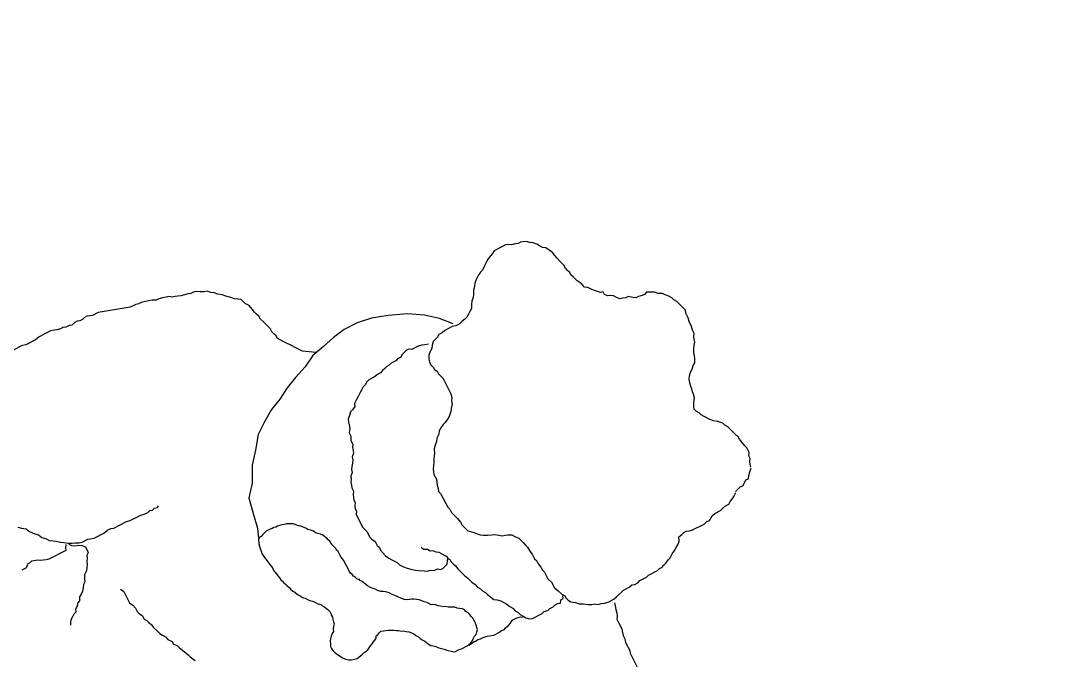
# Model space of a CAD drawing. Header units: millimetres. Extents: x 8159 to 14952, y 6817 to 11888.
# Drawn here: x 8807.8 to 8888, y 8159.8 to 8208.8 of the extents above; entities that cross this region are included whole.
import ezdxf

# ---------------------------------------------------------------- set-up
doc = ezdxf.new("R2010")
doc.units = ezdxf.units.MM
doc.header["$LTSCALE"] = 5
for name, color, linetype, lineweight in [('3-YANGIN-DOLABI', 7, 'Continuous', 0), ('anted', 10, 'Continuous', 0), ('FIBROBETON', 1, 'Continuous', 18), ('SİYAH', 253, 'Continuous', 5), ('YAZI', 250, 'Continuous', 30)]:
    doc.layers.add(name, color=color, linetype=linetype, lineweight=lineweight)
doc.layers.add('600-User-2D', color=7, linetype='Continuous')

# ---------------------------------------------------------------- blocks, each defined once
blk = doc.blocks.new('A$C23C11219')
at = {"layer": 'FIBROBETON'}
blk.add_lwpolyline([(4170.991, 707.809), (4330.647, -537.528, 0.079118), (6057.442, 175.691), (5734.15, 708.989, 0.288304), (5090.273, 1000.528, -0.032207)], format="xyb", close=True, dxfattribs=at)
blk = doc.blocks.new('CUOCO')
at = {"layer": '600-User-2D'}
for p, q in [((2.322, 47.349), (2.094, 47.135)), ((2.592, 47.474), (2.322, 47.349)), ((2.819, 47.688), (2.592, 47.474)), ((3.065, 47.746), (2.819, 47.688)), ((3.334, 47.871), (3.065, 47.746)), ((3.579, 47.929), (3.334, 47.871)), ((3.8, 47.923), (3.579, 47.929)), ((4.045, 47.981), (3.8, 47.923)), ((4.267, 47.974), (4.045, 47.981)), ((4.488, 47.968), (4.267, 47.974)), ((4.709, 47.961), (4.488, 47.968)), ((4.93, 47.954), (4.709, 47.961)), ((4.995, 47.93), (4.93, 47.954)), ((5.168, 47.792), (4.995, 47.93)), ((5.562, 47.647), (5.168, 47.792)), ((5.8, 47.484), (5.562, 47.647)), ((6.194, 47.339), (5.8, 47.484)), ((6.433, 47.177), (6.194, 47.339)), ((1.787, 46.503), (1.625, 46.265)), ((1.86, 46.7), (1.787, 46.503)), ((1.866, 46.921), (1.86, 46.7)), ((2.094, 47.135), (1.866, 46.921)), ((6.695, 47.08), (6.433, 47.177)), ((6.844, 46.877), (6.695, 47.08)), ((7.017, 46.739), (6.844, 46.877)), ((7.189, 46.601), (7.017, 46.739)), ((7.338, 46.397), (7.189, 46.601)), ((1.055, 45.73), (0.983, 45.533)), ((1.349, 45.92), (1.055, 45.73)), ((1.552, 46.068), (1.349, 45.92)), ((1.625, 46.265), (1.552, 46.068)), ((7.487, 46.193), (7.338, 46.397)), ((7.701, 45.965), (7.487, 46.193)), ((7.874, 45.827), (7.701, 45.965)), ((8.046, 45.689), (7.874, 45.827)), ((0.192, 45.005), (-0.012, 44.856)), ((0.437, 45.063), (0.192, 45.005)), ((0.707, 45.188), (0.437, 45.063)), ((0.845, 45.36), (0.707, 45.188)), ((0.983, 45.533), (0.845, 45.36)), ((8.261, 45.461), (8.046, 45.689)), ((8.319, 45.216), (8.261, 45.461)), ((8.444, 44.947), (8.319, 45.216)), ((8.503, 44.702), (8.444, 44.947)), ((-6.139, 44.207), (-6.343, 44.058)), ((-5.517, 44.276), (-6.139, 44.207)), ((-5.231, 44.245), (-5.517, 44.276)), ((-4.944, 44.214), (-5.231, 44.245)), ((-4.657, 44.183), (-4.944, 44.214)), ((-4.436, 44.176), (-4.657, 44.183)), ((-4.215, 44.169), (-4.436, 44.176)), ((-3.952, 44.072), (-4.215, 44.169)), ((-1.694, 44.134), (-1.897, 43.986)), ((-1.359, 44.235), (-1.694, 44.134)), ((-1.089, 44.359), (-1.359, 44.235)), ((-0.73, 44.525), (-1.089, 44.359)), ((-0.592, 44.697), (-0.73, 44.525)), ((-0.395, 44.625), (-0.592, 44.697)), ((-0.15, 44.684), (-0.395, 44.625)), ((-0.012, 44.856), (-0.15, 44.684)), ((8.627, 44.432), (8.503, 44.702)), ((8.776, 44.229), (8.627, 44.432)), ((9.014, 44.066), (8.776, 44.229)), ((-7.714, 43.371), (-7.852, 43.198)), ((-7.576, 43.544), (-7.714, 43.371)), ((-7.306, 43.668), (-7.576, 43.544)), ((-7.102, 43.816), (-7.306, 43.668)), ((-6.833, 43.941), (-7.102, 43.816)), ((-6.588, 43.999), (-6.833, 43.941)), ((-6.343, 44.058), (-6.588, 43.999)), ((-3.731, 44.065), (-3.952, 44.072)), ((-3.51, 44.058), (-3.731, 44.065)), ((-3.313, 43.986), (-3.51, 44.058)), ((-3.092, 43.979), (-3.313, 43.986)), ((-2.871, 43.972), (-3.092, 43.979)), ((-2.65, 43.965), (-2.871, 43.972)), ((-2.405, 44.024), (-2.65, 43.965)), ((-2.184, 44.017), (-2.405, 44.024)), ((-1.897, 43.986), (-2.184, 44.017)), ((9.253, 43.904), (9.014, 44.066)), ((9.449, 43.832), (9.253, 43.904)), ((9.622, 43.694), (9.449, 43.832)), ((9.819, 43.621), (9.622, 43.694)), ((10.058, 43.459), (9.819, 43.621)), ((10.248, 43.165), (10.058, 43.459)), ((12.621, 43.335), (12.327, 43.145)), ((12.98, 43.501), (12.621, 43.335)), ((13.201, 43.494), (12.98, 43.501)), ((13.446, 43.552), (13.201, 43.494)), ((13.667, 43.545), (13.446, 43.552)), ((13.954, 43.514), (13.667, 43.545)), ((14.175, 43.508), (13.954, 43.514)), ((14.551, 43.518), (14.175, 43.508)), ((14.748, 43.445), (14.551, 43.518)), ((15.035, 43.414), (14.748, 43.445)), ((15.387, 43.359), (15.035, 43.414)), ((15.608, 43.352), (15.387, 43.359)), ((16.002, 43.207), (15.608, 43.352)), ((-8.225, 42.591), (-8.428, 42.442)), ((-8.062, 42.829), (-8.225, 42.591)), ((-7.924, 43.001), (-8.062, 42.829)), ((-7.852, 43.198), (-7.924, 43.001)), ((10.462, 42.937), (10.248, 43.165)), ((10.635, 42.799), (10.462, 42.937)), ((10.856, 42.793), (10.635, 42.799)), ((11.101, 42.851), (10.856, 42.793)), ((11.322, 42.844), (11.101, 42.851)), ((11.567, 42.903), (11.322, 42.844)), ((12.058, 43.021), (11.567, 42.903)), ((12.327, 43.145), (12.058, 43.021)), ((16.151, 43.004), (16.002, 43.207)), ((16.348, 42.931), (16.151, 43.004)), ((16.496, 42.727), (16.348, 42.931)), ((16.669, 42.589), (16.496, 42.727)), ((16.842, 42.451), (16.669, 42.589)), ((-8.566, 42.269), (-8.904, 41.351)), ((-8.428, 42.442), (-8.566, 42.269)), ((17.032, 42.158), (16.907, 42.427)), ((17.156, 41.888), (17.032, 42.158)), ((17.305, 41.685), (17.156, 41.888)), ((-8.904, 41.351), (-8.846, 41.106)), ((-8.846, 41.106), (-8.852, 40.885)), ((17.232, 41.488), (17.305, 41.685)), ((17.291, 41.243), (17.232, 41.488)), ((17.278, 40.801), (17.35, 40.998)), ((17.35, 40.998), (17.291, 41.243)), ((-8.852, 40.885), (-8.818, 40.574)), ((-8.818, 40.574), (-8.759, 40.329)), ((-8.759, 40.329), (-8.659, 39.994)), ((17.24, 40.293), (17.247, 40.514)), ((17.247, 40.514), (17.278, 40.801)), ((17.406, 39.934), (17.306, 40.269)), ((-8.659, 39.994), (-8.558, 39.659)), ((-8.558, 39.659), (-8.565, 39.438)), ((-8.565, 39.438), (-8.53, 39.127)), ((17.465, 39.689), (17.406, 39.934)), ((17.458, 39.468), (17.465, 39.689)), ((17.517, 39.223), (17.458, 39.468)), ((-8.53, 39.127), (-8.43, 38.792)), ((-8.43, 38.792), (-8.306, 38.523)), ((-8.306, 38.523), (-8.157, 38.319)), ((17.382, 38.453), (17.389, 38.674)), ((17.389, 38.674), (17.42, 38.961)), ((17.42, 38.961), (17.517, 39.223)), ((-8.157, 38.319), (-8.033, 38.05)), ((-8.033, 38.05), (-7.818, 37.822)), ((-7.818, 37.822), (-7.67, 37.619)), ((17.182, 37.707), (17.213, 37.994)), ((17.258, 37.307), (17.182, 37.707)), ((17.213, 37.994), (17.382, 38.453)), ((-7.67, 37.619), (-7.545, 37.349)), ((-7.545, 37.349), (-7.397, 37.146)), ((-7.397, 37.146), (-7.182, 36.918)), ((-7.182, 36.918), (-7.124, 36.673)), ((17.155, 36.823), (17.186, 37.11)), ((17.186, 37.11), (17.258, 37.307)), ((-7.124, 36.673), (-7.065, 36.428)), ((-7.065, 36.428), (-7.006, 36.182)), ((-7.006, 36.182), (-7.013, 35.961)), ((16.793, 35.839), (17.155, 36.823)), ((-7.075, 35.388), (-7.171, 35.126)), ((-7.044, 35.675), (-7.075, 35.388)), ((-7.013, 35.961), (-7.044, 35.675)), ((16.437, 35.076), (16.444, 35.297)), ((16.444, 35.297), (16.517, 35.494)), ((16.517, 35.494), (16.655, 35.667)), ((16.655, 35.667), (16.793, 35.839)), ((-8.481, 34.676), (-9.497, 34.107)), ((-7.424, 35.082), (-8.481, 34.676)), ((-7.334, 34.888), (-7.551, 34.297)), ((-7.171, 35.126), (-7.334, 34.888)), ((16.406, 34.79), (16.437, 35.076)), ((16.621, 34.562), (16.406, 34.79)), ((16.745, 34.292), (16.621, 34.562)), ((-9.497, 34.107), (-10.514, 33.294)), ((-7.582, 34.011), (-7.678, 33.748)), ((-7.678, 33.748), (-7.62, 33.503)), ((-7.551, 34.297), (-7.582, 34.011)), ((16.804, 34.047), (16.745, 34.292)), ((16.863, 33.802), (16.804, 34.047)), ((16.897, 33.491), (16.863, 33.802)), ((-10.514, 33.294), (-11.53, 32.197)), ((-7.626, 33.282), (-7.633, 33.061)), ((-7.633, 33.061), (-7.509, 32.792)), ((-7.62, 33.503), (-7.626, 33.282)), ((16.998, 33.157), (16.897, 33.491)), ((16.991, 32.936), (16.998, 33.157)), ((17.026, 32.625), (16.991, 32.936)), ((-11.53, 32.197), (-12.343, 31.181)), ((-8.079, 32.257), (-8.241, 32.018)), ((-7.94, 32.429), (-8.079, 32.257)), ((-7.778, 32.667), (-7.94, 32.429)), ((-7.509, 32.792), (-7.36, 32.588)), ((-7.36, 32.588), (-7.301, 32.343)), ((-7.301, 32.343), (-7.177, 32.074)), ((-7.177, 32.074), (-6.963, 31.846)), ((16.939, 31.986), (17.012, 32.183)), ((17.012, 32.183), (17.019, 32.404)), ((17.019, 32.404), (17.026, 32.625)), ((-8.638, 31.345), (-8.71, 31.148)), ((-8.434, 31.493), (-8.638, 31.345)), ((-8.241, 32.018), (-8.434, 31.493)), ((-6.963, 31.846), (-6.79, 31.708)), ((-6.79, 31.708), (-6.593, 31.635)), ((-6.593, 31.635), (-6.306, 31.604)), ((-6.306, 31.604), (-6.109, 31.532)), ((-6.109, 31.532), (-5.864, 31.59)), ((-5.864, 31.59), (-5.667, 31.518)), ((-5.667, 31.518), (-5.446, 31.511)), ((-5.446, 31.511), (-5.159, 31.48)), ((-5.159, 31.48), (-3.912, 31.021)), ((16.667, 31.043), (16.933, 31.765)), ((16.933, 31.765), (16.939, 31.986)), ((-12.343, 31.181), (-12.912, 30.166)), ((-8.717, 30.927), (-8.724, 30.706)), ((-8.724, 30.706), (-8.665, 30.461)), ((-8.71, 31.148), (-8.717, 30.927)), ((-3.912, 31.021), (-3.674, 30.859)), ((-3.674, 30.859), (-3.525, 30.655)), ((-3.525, 30.655), (-3.287, 30.493)), ((-3.287, 30.493), (-3.162, 30.223)), ((16.467, 30.298), (16.66, 30.822)), ((16.66, 30.822), (16.667, 31.043)), ((-12.912, 30.166), (-13.278, 29.109)), ((-8.744, 30.043), (-8.889, 29.65)), ((-8.737, 30.264), (-8.744, 30.043)), ((-8.665, 30.461), (-8.737, 30.264)), ((-3.162, 30.223), (-3.014, 30.02)), ((-3.014, 30.02), (-2.848, 29.661)), ((16.225, 29.642), (16.364, 29.814)), ((16.364, 29.814), (16.46, 30.077)), ((16.46, 30.077), (16.467, 30.298)), ((-13.278, 29.109), (-13.481, 28.093)), ((-8.975, 29.011), (-8.982, 28.79)), ((-8.968, 29.232), (-8.975, 29.011)), ((-8.896, 29.429), (-8.968, 29.232)), ((-8.889, 29.65), (-8.896, 29.429)), ((-2.848, 29.661), (-2.789, 29.415)), ((-2.789, 29.415), (-2.754, 29.105)), ((-2.754, 29.105), (-2.761, 28.884)), ((-2.761, 28.884), (-2.727, 28.573)), ((16.019, 28.675), (16.025, 28.896)), ((16.025, 28.896), (16.195, 29.355)), ((16.195, 29.355), (16.225, 29.642)), ((-13.481, 28.093), (-13.563, 27.078)), ((-9.085, 28.307), (-9.116, 28.02)), ((-8.989, 28.569), (-9.085, 28.307)), ((-8.982, 28.79), (-8.989, 28.569)), ((-2.727, 28.573), (-2.668, 28.328)), ((-2.668, 28.328), (-2.519, 28.124)), ((-2.519, 28.124), (-2.419, 27.789)), ((15.95, 27.881), (15.981, 28.167)), ((15.981, 28.167), (15.988, 28.388)), ((15.988, 28.388), (16.019, 28.675)), ((-9.285, 27.561), (-9.292, 27.34)), ((-9.292, 27.34), (-9.233, 27.095)), ((-9.116, 28.02), (-9.285, 27.561)), ((-2.419, 27.789), (-2.27, 27.586)), ((-2.27, 27.586), (-2.146, 27.316)), ((-2.146, 27.316), (-2.021, 27.047)), ((15.619, 27.183), (15.781, 27.421)), ((15.781, 27.421), (15.95, 27.881)), ((16.188, 27.718), (16.361, 27.58)), ((16.361, 27.58), (16.599, 27.418)), ((16.599, 27.418), (16.838, 27.256)), ((-13.563, 27.078), (-13.725, 26.021)), ((-9.233, 27.095), (-9.24, 26.874)), ((-9.24, 26.874), (-9.181, 26.628)), ((-9.181, 26.628), (-9.123, 26.383)), ((-2.021, 27.047), (-1.741, 26.795)), ((-1.741, 26.795), (-1.551, 26.501)), ((-1.551, 26.501), (-1.337, 26.274)), ((14.976, 26.451), (15.115, 26.624)), ((15.115, 26.624), (15.318, 26.772)), ((15.318, 26.772), (15.481, 27.011)), ((15.481, 27.011), (15.619, 27.183)), ((16.838, 27.256), (17.011, 27.118)), ((17.011, 27.118), (17.159, 26.914)), ((17.159, 26.914), (17.422, 26.817)), ((17.422, 26.817), (17.947, 26.624)), ((17.947, 26.624), (18.185, 26.462)), ((18.185, 26.462), (18.358, 26.324)), ((-15.272, 25.515), (-14.549, 25.729)), ((-14.549, 25.729), (-13.706, 26.385)), ((-13.725, 26.021), (-13.563, 24.965)), ((-9.123, 26.383), (-9.022, 26.048)), ((-9.022, 26.048), (-8.963, 25.803)), ((-8.963, 25.803), (-8.863, 25.468)), ((-1.337, 26.274), (-1.188, 26.07)), ((-1.188, 26.07), (-1.04, 25.866)), ((-1.04, 25.866), (-0.694, 25.59)), ((6.141, 25.532), (6.345, 25.68)), ((6.345, 25.68), (6.483, 25.853)), ((6.483, 25.853), (6.621, 26.026)), ((6.621, 26.026), (6.849, 26.24)), ((6.849, 26.24), (7.094, 26.299)), ((7.094, 26.299), (7.429, 26.399)), ((7.429, 26.399), (7.65, 26.392)), ((7.65, 26.392), (7.871, 26.385)), ((7.871, 26.385), (8.158, 26.354)), ((8.158, 26.354), (8.379, 26.347)), ((8.379, 26.347), (8.707, 26.226)), ((8.707, 26.226), (8.994, 26.195)), ((8.994, 26.195), (9.388, 26.05)), ((9.388, 26.05), (9.609, 26.043)), ((9.609, 26.043), (9.872, 25.947)), ((9.872, 25.947), (10.158, 25.916)), ((10.158, 25.916), (10.421, 25.819)), ((10.421, 25.819), (10.642, 25.812)), ((10.642, 25.812), (11.167, 25.619)), ((13.664, 25.519), (13.958, 25.709)), ((13.958, 25.709), (14.227, 25.833)), ((14.227, 25.833), (14.455, 26.047)), ((14.455, 26.047), (14.749, 26.237)), ((14.749, 26.237), (14.976, 26.451)), ((18.358, 26.324), (18.621, 26.227)), ((18.621, 26.227), (18.859, 26.065)), ((18.859, 26.065), (19.515, 25.823)), ((19.515, 25.823), (19.688, 25.685)), ((19.688, 25.685), (21.067, 25.178)), ((-21.716, 24.86), (-21.986, 24.735)), ((-21.357, 25.025), (-21.716, 24.86)), ((-21.088, 25.15), (-21.357, 25.025)), ((-20.884, 25.298), (-21.088, 25.15)), ((-20.68, 25.447), (-20.884, 25.298)), ((-20.459, 25.44), (-20.68, 25.447)), ((-20.238, 25.433), (-20.459, 25.44)), ((-19.903, 25.533), (-20.238, 25.433)), ((-19.551, 25.478), (-19.903, 25.533)), ((-19.264, 25.447), (-19.551, 25.478)), ((-19.043, 25.44), (-19.264, 25.447)), ((-18.822, 25.433), (-19.043, 25.44)), ((-18.56, 25.336), (-18.822, 25.433)), ((-18.249, 25.371), (-18.56, 25.336)), ((-17.962, 25.34), (-18.249, 25.371)), ((-17.741, 25.333), (-17.962, 25.34)), ((-17.52, 25.326), (-17.741, 25.333)), ((-17.257, 25.229), (-17.52, 25.326)), ((-17.036, 25.223), (-17.257, 25.229)), ((-16.815, 25.216), (-17.036, 25.223)), ((-16.618, 25.143), (-16.815, 25.216)), ((-16.373, 25.202), (-16.618, 25.143)), ((-16.128, 25.261), (-16.373, 25.202)), ((-15.284, 25.513), (-16.128, 25.261)), ((-13.563, 24.965), (-13.563, 23.868)), ((-8.863, 25.468), (-8.69, 25.33)), ((-8.69, 25.33), (-8.656, 25.02)), ((-8.656, 25.02), (-8.663, 24.799)), ((-0.694, 25.59), (-0.3, 25.445)), ((-0.3, 25.445), (-0.128, 25.307)), ((-0.128, 25.307), (0.045, 25.169)), ((0.045, 25.169), (0.283, 25.007)), ((0.283, 25.007), (0.456, 24.868)), ((0.456, 24.868), (0.677, 24.862)), ((0.677, 24.862), (1.793, 24.451)), ((5.254, 24.741), (5.482, 24.955)), ((5.482, 24.955), (5.71, 25.169)), ((5.71, 25.169), (5.848, 25.342)), ((5.848, 25.342), (6.141, 25.532)), ((11.167, 25.619), (11.543, 25.629)), ((11.543, 25.629), (12.003, 25.46)), ((12.003, 25.46), (12.379, 25.47)), ((12.379, 25.47), (12.756, 25.481)), ((12.756, 25.481), (13.001, 25.539)), ((13.06, 25.294), (12.887, 25.432)), ((12.988, 25.098), (13.06, 25.294)), ((13.136, 24.894), (12.988, 25.098)), ((12.998, 24.721), (13.136, 24.894)), ((13.001, 25.539), (13.198, 25.467)), ((13.198, 25.467), (13.419, 25.46)), ((13.419, 25.46), (13.664, 25.519)), ((-23.022, 24.148), (-23.16, 23.976)), ((-22.752, 24.273), (-23.022, 24.148)), ((-22.549, 24.421), (-22.752, 24.273)), ((-22.279, 24.545), (-22.549, 24.421)), ((-21.986, 24.735), (-22.279, 24.545)), ((-8.663, 24.799), (-8.538, 24.529)), ((-8.538, 24.529), (-8.414, 24.26)), ((-8.414, 24.26), (-8.241, 24.122)), ((-8.241, 24.122), (-8.068, 23.984)), ((1.793, 24.451), (2.014, 24.444)), ((2.014, 24.444), (2.277, 24.347)), ((2.277, 24.347), (2.498, 24.34)), ((2.498, 24.34), (2.719, 24.334)), ((2.719, 24.334), (2.94, 24.327)), ((2.94, 24.327), (3.292, 24.271)), ((3.292, 24.271), (3.489, 24.199)), ((3.489, 24.199), (3.71, 24.192)), ((3.71, 24.192), (3.931, 24.185)), ((3.931, 24.185), (4.152, 24.178)), ((4.152, 24.178), (4.512, 24.344)), ((4.512, 24.344), (4.781, 24.468)), ((4.781, 24.468), (5.05, 24.593)), ((5.05, 24.593), (5.254, 24.741)), ((12.822, 24.041), (12.919, 24.303)), ((12.919, 24.303), (12.926, 24.524)), ((12.926, 24.524), (12.998, 24.721)), ((-23.73, 23.44), (-23.826, 23.178)), ((-23.591, 23.613), (-23.73, 23.44)), ((-23.388, 23.762), (-23.591, 23.613)), ((-23.16, 23.976), (-23.388, 23.762)), ((-13.563, 23.868), (-13.481, 22.852)), ((-8.068, 23.984), (-7.83, 23.822)), ((-7.83, 23.822), (-7.64, 23.528)), ((-7.64, 23.528), (-7.377, 23.431)), ((-7.377, 23.431), (-7.163, 23.204)), ((12.356, 22.574), (12.646, 23.361)), ((12.646, 23.361), (12.653, 23.582)), ((12.653, 23.582), (12.815, 23.82)), ((12.815, 23.82), (12.822, 24.041)), ((-24.289, 22.529), (-24.427, 22.356)), ((-24.126, 22.767), (-24.289, 22.529)), ((-23.964, 23.005), (-24.126, 22.767)), ((-23.826, 23.178), (-23.964, 23.005)), ((-13.481, 22.852), (-13.319, 21.836)), ((-7.163, 23.204), (-6.835, 23.083)), ((-6.835, 23.083), (-6.686, 22.879)), ((-6.686, 22.879), (-6.513, 22.741)), ((-6.513, 22.741), (-6.34, 22.603)), ((-6.34, 22.603), (-6.216, 22.334)), ((12.218, 22.401), (12.356, 22.574)), ((-25.045, 21.69), (-25.207, 21.451)), ((-24.907, 21.862), (-25.045, 21.69)), ((-24.703, 22.011), (-24.907, 21.862)), ((-24.565, 22.184), (-24.703, 22.011)), ((-24.427, 22.356), (-24.565, 22.184)), ((-13.319, 21.836), (-13.237, 20.82)), ((-6.216, 22.334), (-6.043, 22.195)), ((-6.043, 22.195), (-5.895, 21.992)), ((-5.895, 21.992), (-5.746, 21.788)), ((-5.746, 21.788), (-5.597, 21.584)), ((8.564, 21.586), (9.186, 21.655)), ((9.186, 21.655), (9.39, 21.803)), ((9.39, 21.803), (9.659, 21.928)), ((9.659, 21.928), (9.904, 21.986)), ((9.904, 21.986), (10.15, 22.045)), ((10.15, 22.045), (10.46, 22.08)), ((10.46, 22.08), (10.706, 22.138)), ((10.706, 22.138), (10.992, 22.107)), ((10.992, 22.107), (11.238, 22.166)), ((11.238, 22.166), (11.459, 22.159)), ((11.421, 21.711), (11.336, 21.481)), ((11.503, 21.844), (11.421, 21.711)), ((11.459, 22.159), (11.704, 22.218)), ((11.595, 22.006), (11.503, 21.844)), ((11.734, 22.119), (11.595, 22.006)), ((11.704, 22.218), (11.949, 22.277)), ((11.949, 22.277), (12.218, 22.401)), ((-25.442, 21.016), (-25.67, 20.802)), ((-25.369, 21.213), (-25.442, 21.016)), ((-25.207, 21.451), (-25.369, 21.213)), ((-5.597, 21.584), (-5.425, 21.446)), ((-5.425, 21.446), (-5.3, 21.177)), ((-5.3, 21.177), (-5.127, 21.039)), ((-5.127, 21.039), (-4.979, 20.835)), ((2.838, 21.012), (2.61, 20.798)), ((3.083, 21.071), (2.838, 21.012)), ((3.221, 21.243), (3.083, 21.071)), ((3.466, 21.302), (3.221, 21.243)), ((3.67, 21.451), (3.466, 21.302)), ((4.16, 21.568), (3.67, 21.451)), ((4.406, 21.627), (4.16, 21.568)), ((4.381, 21.561), (4.627, 21.62)), ((4.554, 21.423), (4.406, 21.627)), ((4.703, 21.219), (4.554, 21.423)), ((4.627, 21.62), (4.824, 21.547)), ((4.689, 20.777), (4.696, 20.998)), ((4.696, 20.998), (4.703, 21.219)), ((4.824, 21.547), (5.045, 21.54)), ((5.045, 21.54), (5.266, 21.534)), ((5.266, 21.534), (5.552, 21.503)), ((5.552, 21.503), (5.773, 21.496)), ((5.773, 21.496), (6.06, 21.465)), ((6.06, 21.465), (6.281, 21.458)), ((6.281, 21.458), (6.592, 21.492)), ((6.592, 21.492), (6.813, 21.485)), ((6.813, 21.485), (7.034, 21.479)), ((7.034, 21.479), (7.345, 21.513)), ((7.345, 21.513), (7.632, 21.482)), ((7.632, 21.482), (7.877, 21.541)), ((7.877, 21.541), (8.098, 21.534)), ((8.098, 21.534), (8.343, 21.593)), ((8.343, 21.593), (8.564, 21.586)), ((11.336, 21.481), (11.301, 21.297)), ((11.301, 21.297), (11.335, 21.122)), ((11.335, 21.122), (11.339, 20.957)), ((11.339, 20.957), (11.344, 20.791)), ((-26.156, 20.088), (-26.229, 19.891)), ((-25.97, 20.391), (-26.156, 20.088)), ((-25.832, 20.564), (-25.97, 20.391)), ((-25.67, 20.802), (-25.832, 20.564)), ((-13.237, 20.82), (-12.993, 19.764)), ((-4.979, 20.835), (-4.806, 20.697)), ((-4.806, 20.697), (-4.633, 20.559)), ((-4.633, 20.559), (-4.371, 20.462)), ((-4.371, 20.462), (-4.222, 20.259)), ((-4.222, 20.259), (-4.049, 20.121)), ((-4.049, 20.121), (-3.877, 19.982)), ((2.61, 20.798), (2.389, 20.805)), ((4.113, 20.021), (4.316, 20.17)), ((4.316, 20.17), (4.413, 20.432)), ((4.413, 20.432), (4.617, 20.581)), ((4.617, 20.581), (4.689, 20.777)), ((11.226, 20.116), (11.035, 19.597)), ((11.25, 20.27), (11.226, 20.116)), ((11.314, 20.443), (11.25, 20.27)), ((11.344, 20.791), (11.309, 20.608)), ((11.309, 20.608), (11.314, 20.443)), ((-26.536, 19.259), (-28.079, 17.294)), ((-26.367, 19.718), (-26.536, 19.259)), ((-26.229, 19.891), (-26.367, 19.718)), ((-12.993, 19.764), (-12.709, 18.708)), ((-3.877, 19.982), (-3.68, 19.91)), ((-3.68, 19.91), (-3.531, 19.706)), ((-3.531, 19.706), (-3.358, 19.568)), ((-3.358, 19.568), (-3.161, 19.496)), ((-3.161, 19.496), (-3.013, 19.292)), ((-3.013, 19.292), (-1.963, 18.905)), ((3.225, 19.23), (3.429, 19.379)), ((3.429, 19.379), (3.747, 19.634)), ((3.747, 19.634), (3.95, 19.783)), ((3.95, 19.783), (4.113, 20.021)), ((7.707, 19.352), (7.568, 19.24)), ((7.886, 19.482), (7.707, 19.352)), ((8.062, 19.515), (7.886, 19.482)), ((8.227, 19.52), (8.062, 19.515)), ((8.431, 19.543), (8.227, 19.52)), ((8.597, 19.547), (8.431, 19.543)), ((8.78, 19.512), (8.597, 19.547)), ((8.963, 19.478), (8.78, 19.512)), ((9.176, 19.432), (8.963, 19.478)), ((9.32, 19.379), (9.176, 19.432)), ((9.511, 19.276), (9.32, 19.379)), ((9.673, 19.184), (9.511, 19.276)), ((10.843, 19.341), (10.722, 19.19)), ((10.953, 19.464), (10.843, 19.341)), ((11.035, 19.597), (10.953, 19.464)), ((-12.709, 18.708), (-12.058, 17.692)), ((-1.963, 18.905), (-1.741, 18.899)), ((-1.741, 18.899), (-1.52, 18.892)), ((-1.52, 18.892), (-1.061, 18.722)), ((-1.061, 18.722), (-0.84, 18.716)), ((-0.84, 18.716), (-0.529, 18.75)), ((-0.529, 18.75), (-0.201, 18.629)), ((-0.201, 18.629), (0.02, 18.622)), ((0.02, 18.622), (0.217, 18.55)), ((0.217, 18.55), (0.791, 18.488)), ((0.791, 18.488), (1.101, 18.522)), ((1.101, 18.522), (1.347, 18.581)), ((1.347, 18.581), (1.592, 18.64)), ((1.592, 18.64), (1.837, 18.699)), ((1.837, 18.699), (2.058, 18.692)), ((2.058, 18.692), (2.393, 18.792)), ((2.393, 18.792), (2.662, 18.916)), ((2.662, 18.916), (2.932, 19.041)), ((2.932, 19.041), (3.225, 19.23)), ((6.505, 18.487), (6.366, 18.374)), ((6.713, 18.606), (6.505, 18.487)), ((6.824, 18.729), (6.713, 18.606)), ((6.992, 18.83), (6.824, 18.729)), ((7.131, 18.943), (6.992, 18.83)), ((7.242, 19.065), (7.131, 18.943)), ((7.381, 19.177), (7.242, 19.065)), ((7.568, 19.24), (7.381, 19.177)), ((9.806, 19.102), (9.673, 19.184)), ((9.908, 18.934), (9.806, 19.102)), ((9.999, 18.737), (9.908, 18.934)), ((10.003, 18.572), (9.999, 18.737)), ((10.055, 18.357), (10.003, 18.572)), ((10.381, 18.531), (10.357, 18.376)), ((10.473, 18.693), (10.381, 18.531)), ((10.547, 18.894), (10.473, 18.693)), ((10.629, 19.028), (10.547, 18.894)), ((10.722, 19.19), (10.629, 19.028)), ((-12.058, 17.692), (-11.449, 16.676)), ((4.987, 17.738), (4.808, 17.608)), ((5.184, 17.829), (4.987, 17.738)), ((5.37, 17.891), (5.184, 17.829)), ((5.539, 17.993), (5.37, 17.891)), ((5.714, 18.026), (5.539, 17.993)), ((5.89, 18.059), (5.714, 18.026)), ((6.001, 18.182), (5.89, 18.059)), ((6.18, 18.312), (6.001, 18.182)), ((6.366, 18.374), (6.18, 18.312)), ((10.117, 18.17), (10.055, 18.357)), ((10.081, 17.628), (10.105, 17.782)), ((10.105, 17.782), (10.14, 17.966)), ((10.14, 17.966), (10.117, 18.17)), ((10.184, 17.819), (10.163, 17.761)), ((10.24, 18.06), (10.184, 17.819)), ((10.264, 18.214), (10.24, 18.06)), ((10.357, 18.376), (10.264, 18.214)), ((-28.079, 17.294), (-28.248, 16.835)), ((3.932, 16.917), (3.735, 16.826)), ((4.119, 16.979), (3.932, 16.917)), ((4.258, 17.091), (4.119, 16.979)), ((4.419, 17.261), (4.258, 17.091)), ((4.529, 17.383), (4.419, 17.261)), ((4.64, 17.506), (4.529, 17.383)), ((4.808, 17.608), (4.64, 17.506)), ((9.692, 16.66), (9.819, 17.005)), ((9.819, 17.005), (9.912, 17.167)), ((9.912, 17.167), (10.081, 17.628)), ((-28.604, 16.072), (-28.676, 15.875)), ((-28.597, 16.293), (-28.604, 16.072)), ((-28.524, 16.49), (-28.597, 16.293)), ((-28.386, 16.662), (-28.524, 16.49)), ((-28.248, 16.835), (-28.386, 16.662)), ((-11.449, 16.676), (-10.514, 15.66)), ((-4.569, 16.123), (-4.766, 16.033)), ((-4.393, 16.157), (-4.569, 16.123)), ((-4.206, 16.219), (-4.393, 16.157)), ((-4.009, 16.31), (-4.206, 16.219)), ((-3.823, 16.372), (-4.009, 16.31)), ((-3.618, 16.395), (-3.823, 16.372)), ((-3.443, 16.428), (-3.618, 16.395)), ((-3.288, 16.404), (-3.443, 16.428)), ((-3.123, 16.408), (-3.288, 16.404)), ((-2.921, 16.334), (-3.123, 16.408)), ((-2.727, 16.328), (-2.921, 16.334)), ((-2.573, 16.304), (-2.727, 16.328)), ((-2.407, 16.309), (-2.573, 16.304)), ((-2.263, 16.256), (-2.407, 16.309)), ((-2.098, 16.26), (-2.263, 16.256)), ((-1.666, 16.101), (-2.098, 16.26)), ((-1.512, 16.077), (-1.666, 16.101)), ((-1.357, 16.053), (-1.512, 16.077)), ((-0.435, 15.713), (-1.357, 16.053)), ((1.944, 16.047), (1.718, 15.967)), ((2.131, 16.109), (1.944, 16.047)), ((2.367, 16.218), (2.131, 16.109)), ((2.517, 16.359), (2.367, 16.218)), ((2.685, 16.461), (2.517, 16.359)), ((2.922, 16.57), (2.685, 16.461)), ((3.137, 16.621), (2.922, 16.57)), ((3.373, 16.73), (3.137, 16.621)), ((3.56, 16.792), (3.373, 16.73)), ((3.735, 16.826), (3.56, 16.792)), ((8.36, 15.973), (8.586, 16.053)), ((8.586, 16.053), (8.754, 16.155)), ((8.754, 16.155), (8.951, 16.246)), ((8.951, 16.246), (9.148, 16.337)), ((9.148, 16.337), (9.356, 16.457)), ((9.356, 16.457), (9.553, 16.547)), ((9.553, 16.547), (9.692, 16.66)), ((-28.887, 15.506), (-28.918, 15.219)), ((-28.814, 15.702), (-28.887, 15.506)), ((-28.676, 15.875), (-28.814, 15.702)), ((-10.514, 15.66), (-9.945, 14.644)), ((-6.323, 15.266), (-6.463, 15.154)), ((-6.213, 15.389), (-6.323, 15.266)), ((-6.073, 15.501), (-6.213, 15.389)), ((-5.887, 15.563), (-6.073, 15.501)), ((-5.69, 15.654), (-5.887, 15.563)), ((-5.522, 15.755), (-5.69, 15.654)), ((-5.335, 15.817), (-5.522, 15.755)), ((-5.138, 15.908), (-5.335, 15.817)), ((-4.963, 15.942), (-5.138, 15.908)), ((-4.766, 16.033), (-4.963, 15.942)), ((-0.281, 15.689), (-0.435, 15.713)), ((-0.115, 15.694), (-0.281, 15.689)), ((0.039, 15.669), (-0.115, 15.694)), ((0.215, 15.703), (0.039, 15.669)), ((0.37, 15.679), (0.215, 15.703)), ((0.556, 15.741), (0.37, 15.679)), ((0.635, 15.777), (0.48, 15.801)), ((0.811, 15.81), (0.635, 15.777)), ((0.976, 15.815), (0.811, 15.81)), ((1.18, 15.838), (0.976, 15.815)), ((1.346, 15.842), (1.18, 15.838)), ((1.532, 15.904), (1.346, 15.842)), ((1.718, 15.967), (1.532, 15.904)), ((5.714, 15.182), (5.882, 15.284)), ((5.882, 15.284), (6.061, 15.414)), ((6.061, 15.414), (6.434, 15.538)), ((6.434, 15.538), (6.638, 15.561)), ((6.638, 15.561), (6.854, 15.612)), ((6.854, 15.612), (7.048, 15.606)), ((7.048, 15.606), (7.223, 15.64)), ((7.223, 15.64), (7.439, 15.691)), ((7.439, 15.691), (7.614, 15.725)), ((7.614, 15.725), (7.78, 15.729)), ((7.78, 15.729), (8.024, 15.77)), ((8.024, 15.77), (8.163, 15.882)), ((8.163, 15.882), (8.36, 15.973)), ((-29.29, 14.611), (-29.363, 14.414)), ((-29.152, 14.784), (-29.29, 14.611)), ((-29.056, 15.046), (-29.152, 14.784)), ((-28.918, 15.219), (-29.056, 15.046)), ((-9.945, 14.644), (-8.888, 13.994)), ((-6.851, 14.545), (-6.904, 14.401)), ((-6.769, 14.678), (-6.851, 14.545)), ((-6.676, 14.84), (-6.769, 14.678)), ((-6.555, 14.992), (-6.676, 14.84)), ((-6.463, 15.154), (-6.555, 14.992)), ((4.807, 14.405), (4.967, 14.574)), ((4.967, 14.574), (5.107, 14.687)), ((5.107, 14.687), (5.285, 14.817)), ((5.285, 14.817), (5.396, 14.94)), ((5.396, 14.94), (5.593, 15.031)), ((5.593, 15.031), (5.714, 15.182)), ((-29.825, 13.765), (-30.163, 12.847)), ((-29.663, 14.004), (-29.825, 13.765)), ((-29.525, 14.176), (-29.663, 14.004)), ((-29.363, 14.414), (-29.525, 14.176)), ((-8.888, 13.994), (-7.871, 13.385)), ((-7.237, 13.673), (-7.243, 13.479)), ((-7.12, 13.99), (-7.237, 13.673)), ((-7.038, 14.123), (-7.12, 13.99)), ((-6.985, 14.267), (-7.038, 14.123)), ((-6.904, 14.401), (-6.985, 14.267)), ((4.419, 13.796), (4.454, 13.979)), ((4.452, 13.62), (4.419, 13.796)), ((4.454, 13.979), (4.575, 14.13)), ((4.575, 14.13), (4.696, 14.282)), ((4.696, 14.282), (4.807, 14.405)), ((-30.163, 12.847), (-30.219, 12.495)), ((-7.871, 13.385), (-7.302, 12.857)), ((-7.244, 13.12), (-7.268, 12.966)), ((-7.268, 12.966), (-7.235, 12.79)), ((-7.238, 13.314), (-7.244, 13.12)), ((-7.243, 13.479), (-7.238, 13.314)), ((4.428, 13.465), (4.452, 13.62)), ((4.54, 13.326), (4.428, 13.465)), ((4.574, 13.15), (4.54, 13.326)), ((4.578, 12.985), (4.574, 13.15)), ((4.612, 12.809), (4.578, 12.985)), ((-30.219, 12.495), (-30.508, 11.707)), ((-7.235, 12.79), (-6.989, 12.569)), ((-6.989, 12.569), (-6.827, 12.476)), ((-6.827, 12.476), (-6.665, 12.384)), ((-6.665, 12.384), (-6.474, 12.281)), ((-6.474, 12.281), (-6.311, 12.189)), ((-6.311, 12.189), (-6.139, 12.125)), ((-6.139, 12.125), (-5.829, 12.077)), ((-5.829, 12.077), (-5.675, 12.052)), ((-5.675, 12.052), (-5.308, 11.983)), ((-1.357, 11.966), (-1.17, 12.029)), ((-1.17, 12.029), (-0.973, 12.119)), ((-0.973, 12.119), (-0.787, 12.182)), ((-0.787, 12.182), (-0.6, 12.244)), ((-0.6, 12.244), (-0.364, 12.353)), ((-0.364, 12.353), (-0.149, 12.404)), ((-0.149, 12.404), (0.027, 12.438)), ((0.027, 12.438), (0.221, 12.432)), ((0.221, 12.432), (0.386, 12.436)), ((0.386, 12.436), (0.551, 12.441)), ((0.551, 12.441), (0.695, 12.388)), ((0.695, 12.388), (0.829, 12.306)), ((0.829, 12.306), (0.973, 12.253)), ((0.973, 12.253), (1.106, 12.171)), ((1.106, 12.171), (1.287, 12.039)), ((1.287, 12.039), (1.42, 11.958)), ((4.603, 11.897), (4.638, 12.081)), ((4.606, 12.615), (4.612, 12.809)), ((4.673, 12.264), (4.606, 12.615)), ((4.638, 12.081), (4.673, 12.264)), ((-30.671, 11.469), (-30.936, 10.748)), ((-30.508, 11.707), (-30.671, 11.469)), ((-5.308, 11.983), (-5.096, 11.937)), ((-5.096, 11.937), (-4.912, 11.902)), ((-4.912, 11.902), (-4.74, 11.839)), ((-4.74, 11.839), (-4.585, 11.815)), ((-4.585, 11.815), (-4.373, 11.769)), ((-4.373, 11.769), (-4.218, 11.745)), ((-4.218, 11.745), (-4.064, 11.721)), ((-4.064, 11.721), (-3.88, 11.686)), ((-3.88, 11.686), (-3.715, 11.69)), ((-3.715, 11.69), (-3.56, 11.666)), ((-3.56, 11.666), (-3.395, 11.671)), ((-3.395, 11.671), (-3.23, 11.675)), ((-3.23, 11.675), (-2.997, 11.687)), ((-2.997, 11.687), (-2.842, 11.663)), ((-2.842, 11.663), (-2.608, 11.675)), ((-2.608, 11.675), (-2.433, 11.709)), ((-2.433, 11.709), (-2.17, 11.71)), ((-2.17, 11.71), (-1.905, 11.809)), ((-1.905, 11.809), (-1.74, 11.813)), ((-1.74, 11.813), (-1.543, 11.904)), ((-1.543, 11.904), (-1.357, 11.966)), ((1.42, 11.958), (1.522, 11.789)), ((1.522, 11.789), (1.623, 11.621)), ((1.623, 11.621), (1.775, 11.5)), ((1.775, 11.5), (1.808, 11.324)), ((1.808, 11.324), (1.899, 11.127)), ((4.514, 11.211), (4.538, 11.365)), ((4.538, 11.365), (4.573, 11.549)), ((4.573, 11.549), (4.608, 11.732)), ((4.608, 11.732), (4.603, 11.897)), ((1.899, 11.127), (1.99, 10.93)), ((1.99, 10.93), (2.103, 10.791)), ((2.103, 10.791), (2.244, 10.641)), ((2.244, 10.641), (2.385, 10.491)), ((2.385, 10.491), (2.557, 10.427)), ((2.557, 10.427), (2.741, 10.393)), ((3.071, 10.402), (3.276, 10.424)), ((3.276, 10.424), (3.52, 10.465)), ((3.52, 10.465), (3.696, 10.499)), ((3.696, 10.499), (3.921, 10.579)), ((3.921, 10.579), (4.09, 10.681)), ((4.09, 10.681), (4.24, 10.822)), ((4.24, 10.822), (4.35, 10.944)), ((4.35, 10.944), (4.514, 11.211)), ((2.741, 10.393), (2.906, 10.397)), ((2.906, 10.397), (3.071, 10.402)), ((-14.888, 8.788), (-14.75, 8.96)), ((-14.75, 8.96), (-14.743, 9.181)), ((-14.743, 9.181), (-14.605, 9.354)), ((-14.605, 9.354), (-14.622, 9.509)), ((-15.467, 7.213), (-15.153, 8.066)), ((-15.153, 8.066), (-14.967, 8.37)), ((-14.967, 8.37), (-14.895, 8.567)), ((-14.895, 8.567), (-14.888, 8.788)), ((-16.016, 5.925), (-15.63, 6.975)), ((-15.63, 6.975), (-15.467, 7.213)), ((-16.251, 5.49), (-16.154, 5.753)), ((-16.154, 5.753), (-16.016, 5.925)), ((-16.596, 4.351), (-16.306, 5.138)), ((-16.306, 5.138), (-16.251, 5.49)), ((-16.896, 3.94), (-16.758, 4.113)), ((-16.758, 4.113), (-16.596, 4.351)), ((-17.431, 3.094), (-17.203, 3.308)), ((-17.203, 3.308), (-17.065, 3.481)), ((-17.12, 3.129), (-16.916, 3.277)), ((-17.065, 3.481), (-16.896, 3.94)), ((-16.916, 3.277), (-16.647, 3.401)), ((-16.647, 3.401), (-16.188, 3.232)), ((-16.188, 3.232), (-16.129, 2.987)), ((-18.294, 2.369), (-18.09, 2.517)), ((-18.09, 2.517), (-17.797, 2.707)), ((-17.869, 2.511), (-17.721, 2.307)), ((-17.797, 2.707), (-17.569, 2.921)), ((-17.731, 2.683), (-17.486, 2.742)), ((-17.569, 2.921), (-17.431, 3.094)), ((-17.486, 2.742), (-17.282, 2.89)), ((-17.282, 2.89), (-17.12, 3.129)), ((-16.129, 2.987), (-15.956, 2.849)), ((-15.956, 2.849), (-15.807, 2.645)), ((-15.807, 2.645), (-15.635, 2.507)), ((-15.635, 2.507), (-15.486, 2.304)), ((-12.46, 2.829), (-12.15, 2.863)), ((-12.15, 2.863), (-11.231, 2.525)), ((-11.231, 2.525), (-10.92, 2.56)), ((-10.92, 2.56), (-10.633, 2.528)), ((-10.633, 2.528), (-10.371, 2.432)), ((-10.371, 2.432), (-10.149, 2.425)), ((-10.149, 2.425), (-9.839, 2.459)), ((-9.839, 2.459), (-9.576, 2.363)), ((-9.576, 2.363), (-9.331, 2.422)), ((-9.331, 2.422), (-9.11, 2.415)), ((-9.11, 2.415), (-8.889, 2.408)), ((-8.889, 2.408), (-8.602, 2.377)), ((-7.939, 2.356), (-7.694, 2.415)), ((-7.694, 2.415), (-7.448, 2.474)), ((-7.448, 2.474), (-7.162, 2.442)), ((-7.162, 2.442), (-6.827, 2.543)), ((-6.827, 2.543), (-6.63, 2.47)), ((-6.63, 2.47), (-6.295, 2.57)), ((-6.295, 2.57), (-6.074, 2.563)), ((-6.074, 2.563), (-5.452, 2.633)), ((-5.452, 2.633), (-5.231, 2.626)), ((-5.231, 2.626), (-5.01, 2.619)), ((-5.01, 2.619), (-4.544, 2.671)), ((-20.18, 1.499), (-19.91, 1.623)), ((-19.91, 1.623), (-19.6, 1.658)), ((-19.6, 1.658), (-19.33, 1.782)), ((-19.33, 1.782), (-18.995, 1.882)), ((-18.995, 1.882), (-18.791, 2.031)), ((-18.791, 2.031), (-18.588, 2.179)), ((-18.588, 2.179), (-18.294, 2.369)), ((-17.548, 2.169), (-18.055, 0.791)), ((-17.721, 2.307), (-17.548, 2.169)), ((-15.486, 2.304), (-15.337, 2.1)), ((-15.337, 2.1), (-15.237, 1.765)), ((-15.237, 1.765), (-15.023, 1.537)), ((-8.602, 2.377), (-8.226, 2.387)), ((-8.226, 2.387), (-7.939, 2.356)), ((-21.478, 1.008), (-21.209, 1.133)), ((-21.209, 1.133), (-20.915, 1.323)), ((-20.915, 1.323), (-20.605, 1.357)), ((-20.605, 1.357), (-20.18, 1.499)), ((-15.023, 1.537), (-14.85, 1.399)), ((-14.85, 1.399), (-14.791, 1.154)), ((-14.791, 1.154), (-14.643, 0.95)), ((-14.643, 0.95), (-14.494, 0.746)), ((-18.673, 0.125), (-18.811, -0.048)), ((-18.469, 0.273), (-18.673, 0.125)), ((-18.331, 0.446), (-18.469, 0.273)), ((-18.193, 0.618), (-18.331, 0.446)), ((-18.055, 0.791), (-18.193, 0.618)), ((-14.494, 0.746), (-14.435, 0.501)), ((-14.435, 0.501), (-14.376, 0.256)), ((-14.376, 0.256), (-14.162, 0.028)), ((-14.162, 0.028), (-14.169, -0.193)), ((-18.956, -0.442), (-19.029, -0.638)), ((-18.963, -0.663), (-18.904, -0.908)), ((-18.949, -0.221), (-18.956, -0.442)), ((-18.811, -0.048), (-18.949, -0.221)), ((-14.169, -0.193), (-14.02, -0.396)), ((-14.02, -0.396), (-13.961, -0.641)), ((-13.961, -0.641), (-13.789, -0.78)), ((-13.789, -0.78), (-13.796, -1.001)), ((-18.904, -0.908), (-19.025, -1.236)), ((-13.796, -1.001), (-13.737, -1.246)), ((-13.737, -1.246), (-13.678, -1.491)), ((-13.678, -1.491), (-13.529, -1.694)), ((-13.529, -1.694), (-13.422, -1.808))]:
    blk.add_line(p, q, dxfattribs=at)

msp = doc.modelspace()

# ---------------------------------------------------------------- hatches: boundary and pattern name
at = {"layer": 'SİYAH', "extrusion": (-1e-16, 0.010673, 0.999943)}
h = msp.add_hatch(dxfattribs=at)
h.set_pattern_fill('ANSI31', color=256, angle=-90, style=0)
h.set_pattern_definition([(315, (93577.551, 99433.0874), (2.24506403, 2.24506403), [])])
h.paths.add_polyline_path([(8660.343, 8202.668), (8955.199, 7774.35), (8942.844, 7765.844), (8647.988, 8194.162)])

# ---------------------------------------------------------------- linework, layer by layer
at = {"layer": 'anted', "ltscale": 3, "extrusion": (0, 0.010673, 0.999943), "elevation": 217.921}
msp.add_lwpolyline([(11856.76, 9414.676), (11856.76, 7096.248), (8385.9, 7096.248), (8385.9, 9414.676)], close=True, dxfattribs=at)
msp.add_lwpolyline([(11856.76, 9414.676), (11856.76, 7096.248), (8385.9, 7096.248), (8385.9, 9414.676)], close=True, dxfattribs=at)
msp.add_lwpolyline([(11856.76, 9414.676), (11856.76, 7096.248), (8385.9, 7096.248), (8385.9, 9414.676)], close=True, dxfattribs=at)
msp.add_lwpolyline([(11856.76, 9414.676), (11856.76, 7096.248), (8385.9, 7096.248), (8385.9, 9414.676)], close=True, dxfattribs=at)
at = {"layer": 'YAZI', "linetype": 'Continuous', "ltscale": 10, "extrusion": (0, 0.010673, 0.999943), "elevation": 240.507}
for points in [[(8159.11, 9661.148), (12372.465, 9661.148), (12372.465, 6815.051), (8159.11, 6815.051)], [(8159.11, 9661.148), (12372.465, 9661.148), (12372.465, 6815.051), (8159.11, 6815.051)], [(8159.11, 9661.148), (12372.465, 9661.148), (12372.465, 6815.051), (8159.11, 6815.051)], [(8159.11, 9661.148), (12372.465, 9661.148), (12372.465, 6815.051), (8159.11, 6815.051)], [(8199.97, 9620.288), (12331.605, 9620.288), (12331.605, 6855.911), (8199.97, 6855.911)], [(8254.373, 9565.885), (12277.202, 9565.885), (12277.202, 6910.314), (8254.373, 6910.314)]]:
    msp.add_lwpolyline(points, close=True, dxfattribs=at)

# ---------------------------------------------------------------- block references
at = {"layer": '3-YANGIN-DOLABI', "extrusion": (0, 0.010673, 0.999943), "rotation": 183.318814803488}
msp.add_blockref('A$C23C11219', (14647.132, 8757.754, 217.921), dxfattribs=at)
at = {"layer": '600-User-2D', "rotation": 317.4149492194525}
msp.add_blockref('CUOCO', (8822.703, 8154.741), dxfattribs=at)

doc.saveas('drawing.dxf')
